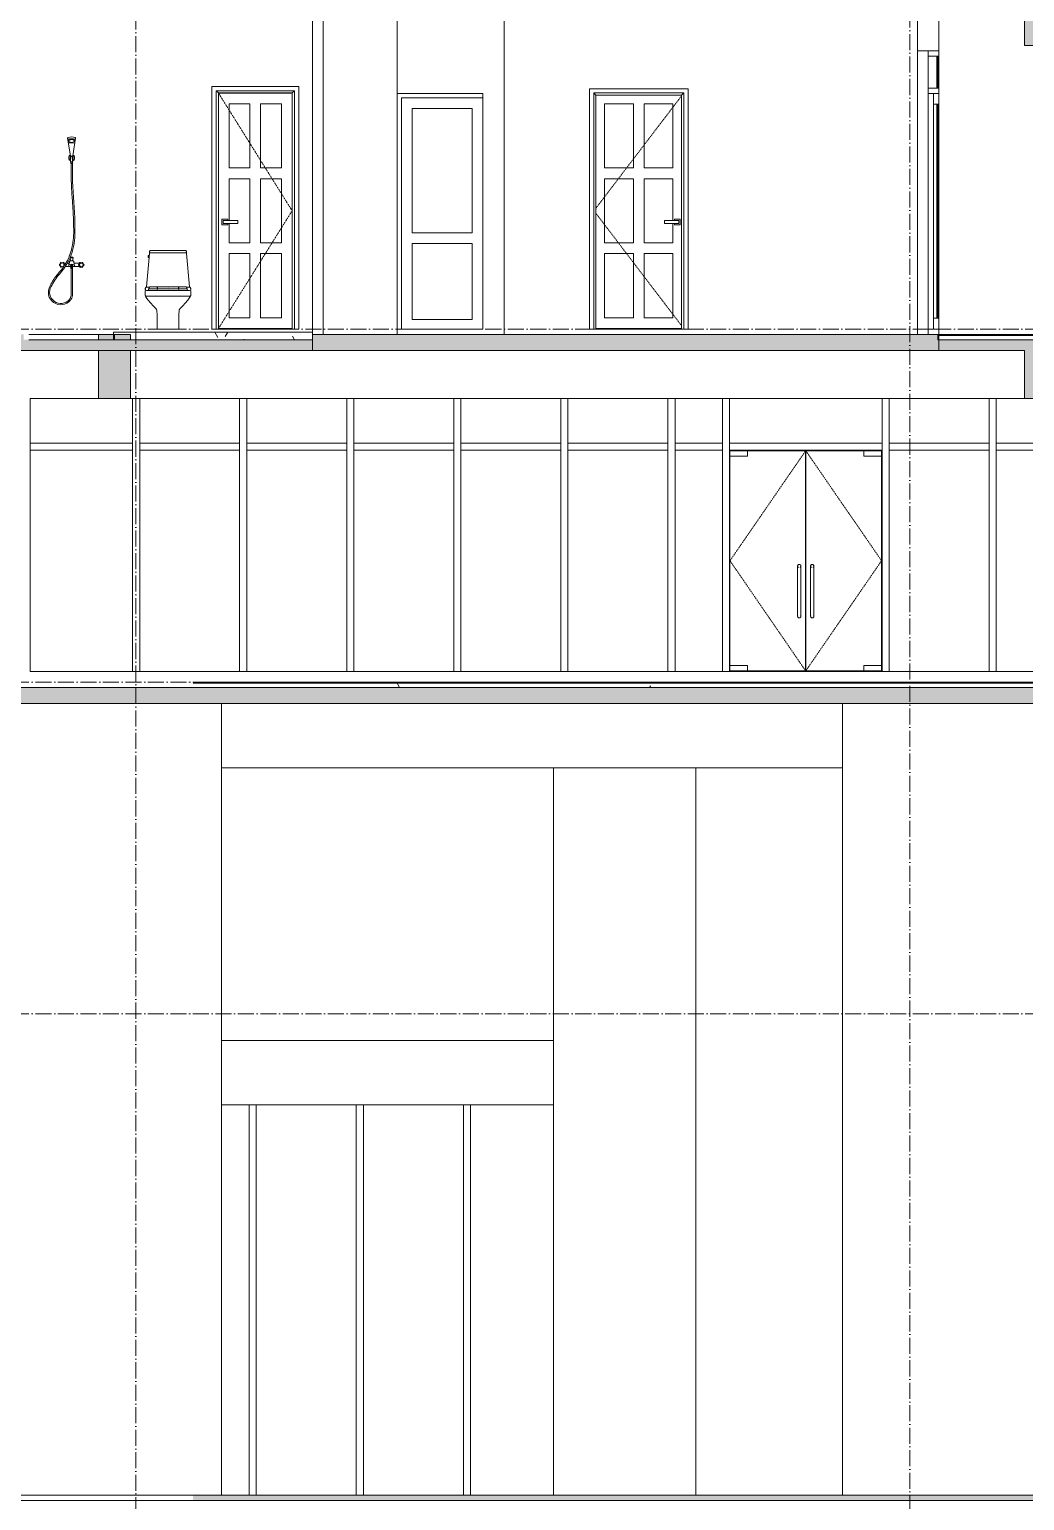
# Model space of a CAD drawing. Header units: millimetres. Extents: x -15601 to 112004, y -15912 to 94410.
# Drawn here: x 31406 to 40701, y 10950 to 24700 of the extents above; entities that cross this region are included whole.
import ezdxf

# ---------------------------------------------------------------- set-up
doc = ezdxf.new("R2010")
doc.units = ezdxf.units.MM
doc.linetypes.add('Dash 1_16_', pattern=[3.175, 1.5875, -1.5875])
doc.linetypes.add('Grid Line', pattern=[4.2, 3, -0.6, 0, -0.6])
for name, color, linetype, lineweight in [('A-DOOR', 31, 'Continuous', 5), ('A-DOOR-GLAZ', 152, 'Continuous', 5), ('A-FLOR-MCUT', 3, 'Continuous', 9), ('A-GLAZ-CWMG', 55, 'Continuous', 5), ('CUA', 31, 'Continuous', 9), ('NET CAT', 3, 'Continuous', 5), ('NET CATConcrete', 3, 'Continuous', 5), ('NET-CAT', 3, 'Continuous', 15), ('NET-THAY', 2, 'Continuous', 9), ('THIET-BI', 44, 'Continuous', 5), ('TRUC', 225, 'Continuous', 5)]:
    doc.layers.add(name, color=color, linetype=linetype, lineweight=lineweight)
pattern_1 = [(0, (40760, 40400), (1625.6, 406.4), [67.056, -1152.144, 67.056, -1152.144, -6502.4]), (0, (40760, 40400), (1625.6, 406.4), [-2438.4, 67.056, -2371.344, 67.056, -1152.144, -2844.8]), (0, (40760, 40400), (1625.6, 406.4), [-6096, 67.056, -745.744, 67.056, -1964.944]), (120, (41369.6, 40603.2), (-1164.7527, 1204.611), [67.056, -1152.144, 67.056, -7654.544]), (120, (41369.6, 40603.2), (-1164.7527, 1204.611), [-1286.256, -1152.144, 67.056, -2371.344, -4064]), (120, (41369.6, 40603.2), (-1164.7527, 1204.611), [-4876.8, 67.056, -1152.144, 67.056, -2777.744]), (120, (41369.6, 40603.2), (-1164.7527, 1204.611), [-6163.056, -745.744, 67.056, -1964.944]), (240, (41572.8, 41416), (-460.8473, -1611.011), [67.056, -1152.144, 67.056, -7654.544]), (240, (41572.8, 41416), (-460.8473, -1611.011), [-1286.256, -1152.144, 67.056, -2371.344, -4064]), (240, (41572.8, 41416), (-460.8473, -1611.011), [-4876.8, 67.056, -1152.144, 67.056, -2777.744]), (240, (41572.8, 41416), (-460.8473, -1611.011), [-6163.056, -745.744, 67.056, -1964.944])]

# ---------------------------------------------------------------- blocks, each defined once
blk = doc.blocks.new('CUA KINH BAN LE SAN MO 2 HUONG - Type 1-1983190-B-B')
at = {"layer": 'A-DOOR-GLAZ'}
for p, q in [((37949, 18755), (37949, 20712)), ((38656, 20762), (38114, 20762)), ((38656, 20762), (38656, 18705)), ((39200, 20762), (38657, 20762)), ((38657, 20762), (38657, 18705)), ((39365, 18755), (39365, 20712)), ((38656, 18705), (38114, 18705)), ((38657, 18705), (39200, 18705))]:
    blk.add_line(p, q, dxfattribs=at)
at = {"layer": 'CUA', "lineweight": 5}
for p, q in [((37948, 18700), (37948, 20763)), ((37948, 20763), (39366, 20763)), ((39366, 20763), (39366, 18700)), ((38114, 20762), (37949, 20762)), ((37949, 20762), (37949, 20712)), ((37949, 20712), (38114, 20712)), ((38114, 20712), (38114, 20762)), ((39365, 20762), (39200, 20762)), ((39200, 20762), (39200, 20712)), ((39200, 20712), (39365, 20712)), ((39365, 20712), (39365, 20762)), ((38581, 19650), (38581, 19250)), ((38611, 19250), (38611, 19650)), ((38702, 19650), (38702, 19250)), ((38732, 19250), (38732, 19650)), ((38114, 18755), (37949, 18755)), ((37949, 18755), (37949, 18705)), ((37949, 18705), (38114, 18705)), ((38114, 18705), (38114, 18755)), ((39200, 18755), (39200, 18705)), ((39365, 18755), (39200, 18755)), ((39200, 18705), (39365, 18705)), ((39365, 18705), (39365, 18755))]:
    blk.add_line(p, q, dxfattribs=at)
at = {"layer": 'CUA', "linetype": 'Dash 1_16_', "lineweight": 5}
for p, q in [((38656, 20762), (37949, 19734)), ((38656, 20762), (37949, 19734)), ((38657, 20762), (39365, 19734)), ((38657, 20762), (39365, 19734)), ((37949, 19734), (38656, 18705)), ((37949, 19734), (38656, 18705)), ((39365, 19734), (38657, 18705)), ((39365, 19734), (38657, 18705))]:
    blk.add_line(p, q, dxfattribs=at)
at = {"layer": 'CUA', "lineweight": 5, "flags": 128}
for points in [[(38581, 19686), (38581, 19686), (38581, 19687), (38582, 19687), (38582, 19688), (38582, 19689), (38582, 19689), (38582, 19690), (38582, 19690), (38583, 19691), (38583, 19691), (38583, 19692), (38583, 19692), (38584, 19693), (38584, 19693), (38584, 19694), (38585, 19694), (38585, 19695), (38585, 19695), (38586, 19696), (38586, 19696), (38587, 19697), (38587, 19697), (38588, 19697), (38588, 19698), (38589, 19698), (38589, 19698), (38590, 19699), (38590, 19699), (38591, 19699), (38591, 19699), (38592, 19699), (38593, 19700), (38593, 19700), (38594, 19700), (38594, 19700), (38595, 19700), (38596, 19700), (38596, 19700), (38596, 19700)], [(38581, 19685), (38581, 19685), (38581, 19685), (38581, 19685), (38581, 19685), (38581, 19684), (38581, 19684), (38581, 19684), (38581, 19683), (38581, 19683), (38581, 19682), (38581, 19682), (38581, 19681), (38581, 19680), (38581, 19680), (38581, 19679), (38581, 19678), (38581, 19677), (38581, 19676), (38581, 19675), (38581, 19674), (38581, 19673), (38581, 19672), (38581, 19671), (38581, 19670), (38581, 19669), (38581, 19668), (38581, 19666), (38581, 19665), (38581, 19664), (38581, 19663), (38581, 19661), (38581, 19660), (38581, 19659), (38581, 19657), (38581, 19656), (38581, 19655), (38581, 19653), (38581, 19652), (38581, 19650), (38581, 19650)], [(38581, 19682), (38581, 19682), (38581, 19683), (38581, 19683), (38581, 19684), (38581, 19684), (38581, 19684), (38581, 19684), (38581, 19685), (38581, 19685), (38581, 19685), (38581, 19685)], [(38596, 19700), (38597, 19700), (38598, 19700), (38598, 19700), (38599, 19700), (38599, 19700), (38600, 19700), (38600, 19699), (38601, 19699), (38602, 19699), (38602, 19699), (38603, 19699), (38603, 19698), (38604, 19698), (38604, 19698), (38605, 19697), (38605, 19697), (38606, 19697), (38606, 19696), (38607, 19696), (38607, 19695), (38608, 19695), (38608, 19695), (38608, 19694), (38609, 19694), (38609, 19693), (38609, 19693), (38610, 19692), (38610, 19692), (38610, 19691), (38610, 19690), (38611, 19690), (38611, 19689), (38611, 19689), (38611, 19688), (38611, 19688), (38611, 19687), (38611, 19686), (38611, 19686), (38611, 19685)], [(38611, 19650), (38611, 19651), (38611, 19653), (38611, 19654), (38611, 19656), (38611, 19657), (38611, 19658), (38611, 19660), (38611, 19661), (38611, 19662), (38611, 19664), (38611, 19665), (38611, 19666), (38611, 19667), (38611, 19669), (38611, 19670), (38611, 19671), (38611, 19672), (38611, 19673), (38611, 19674), (38611, 19675), (38611, 19676), (38611, 19677), (38611, 19678), (38611, 19679), (38611, 19679), (38611, 19680), (38611, 19681), (38611, 19682), (38611, 19682), (38611, 19683), (38611, 19683), (38611, 19684), (38611, 19684), (38611, 19684), (38611, 19684), (38611, 19685), (38611, 19685), (38611, 19685), (38611, 19685)], [(38611, 19685), (38611, 19685), (38611, 19685), (38611, 19685), (38611, 19684), (38611, 19684), (38611, 19684), (38611, 19683), (38611, 19683), (38611, 19682), (38611, 19682)], [(38702, 19686), (38702, 19686), (38702, 19687), (38703, 19687), (38703, 19688), (38703, 19689), (38703, 19689), (38703, 19690), (38703, 19690), (38704, 19691), (38704, 19691), (38704, 19692), (38704, 19692), (38705, 19693), (38705, 19693), (38705, 19694), (38706, 19694), (38706, 19695), (38706, 19695), (38707, 19696), (38707, 19696), (38708, 19697), (38708, 19697), (38709, 19697), (38709, 19698), (38710, 19698), (38710, 19698), (38711, 19699), (38711, 19699), (38712, 19699), (38712, 19699), (38713, 19699), (38714, 19700), (38714, 19700), (38715, 19700), (38715, 19700), (38716, 19700), (38717, 19700), (38717, 19700), (38717, 19700)], [(38702, 19685), (38702, 19685), (38702, 19685), (38702, 19685), (38702, 19685), (38702, 19684), (38702, 19684), (38702, 19684), (38702, 19683), (38702, 19683), (38702, 19682), (38702, 19682), (38702, 19681), (38702, 19680), (38702, 19680), (38702, 19679), (38702, 19678), (38702, 19677), (38702, 19676), (38702, 19675), (38702, 19674), (38702, 19673), (38702, 19672), (38702, 19671), (38702, 19670), (38702, 19669), (38702, 19668), (38702, 19666), (38702, 19665), (38702, 19664), (38702, 19663), (38702, 19661), (38702, 19660), (38702, 19659), (38702, 19657), (38702, 19656), (38702, 19655), (38702, 19653), (38702, 19652), (38702, 19650), (38702, 19650)], [(38702, 19682), (38702, 19682), (38702, 19683), (38702, 19683), (38702, 19684), (38702, 19684), (38702, 19684), (38702, 19684), (38702, 19685), (38702, 19685), (38702, 19685), (38702, 19685)], [(38717, 19700), (38718, 19700), (38719, 19700), (38719, 19700), (38720, 19700), (38720, 19700), (38721, 19700), (38721, 19699), (38722, 19699), (38723, 19699), (38723, 19699), (38724, 19699), (38724, 19698), (38725, 19698), (38725, 19698), (38726, 19697), (38726, 19697), (38727, 19697), (38727, 19696), (38728, 19696), (38728, 19695), (38729, 19695), (38729, 19695), (38729, 19694), (38730, 19694), (38730, 19693), (38730, 19693), (38731, 19692), (38731, 19692), (38731, 19691), (38731, 19690), (38732, 19690), (38732, 19689), (38732, 19689), (38732, 19688), (38732, 19688), (38732, 19687), (38732, 19686), (38732, 19686), (38732, 19685)], [(38732, 19650), (38732, 19651), (38732, 19653), (38732, 19654), (38732, 19656), (38732, 19657), (38732, 19658), (38732, 19660), (38732, 19661), (38732, 19662), (38732, 19664), (38732, 19665), (38732, 19666), (38732, 19667), (38732, 19669), (38732, 19670), (38732, 19671), (38732, 19672), (38732, 19673), (38732, 19674), (38732, 19675), (38732, 19676), (38732, 19677), (38732, 19678), (38732, 19679), (38732, 19679), (38732, 19680), (38732, 19681), (38732, 19682), (38732, 19682), (38732, 19683), (38732, 19683), (38732, 19684), (38732, 19684), (38732, 19684), (38732, 19684), (38732, 19685), (38732, 19685), (38732, 19685), (38732, 19685)], [(38732, 19685), (38732, 19685), (38732, 19685), (38732, 19685), (38732, 19684), (38732, 19684), (38732, 19684), (38732, 19683), (38732, 19683), (38732, 19682), (38732, 19682)], [(38581, 19250), (38581, 19249), (38581, 19247), (38581, 19246), (38581, 19244), (38581, 19243), (38581, 19242), (38581, 19240), (38581, 19239), (38581, 19238), (38581, 19236), (38581, 19235), (38581, 19234), (38581, 19233), (38581, 19231), (38581, 19230), (38581, 19229), (38581, 19228), (38581, 19227), (38581, 19226), (38581, 19225), (38581, 19224), (38581, 19223), (38581, 19222), (38581, 19221), (38581, 19221), (38581, 19220), (38581, 19219), (38581, 19218), (38581, 19218), (38581, 19217), (38581, 19217), (38581, 19216), (38581, 19216), (38581, 19216), (38581, 19216), (38581, 19215), (38581, 19215), (38581, 19215), (38581, 19215)], [(38581, 19215), (38581, 19215), (38581, 19215), (38581, 19215), (38581, 19216), (38581, 19216), (38581, 19216), (38581, 19217), (38581, 19217), (38581, 19218), (38581, 19218)], [(38596, 19200), (38596, 19200), (38595, 19200), (38595, 19200), (38594, 19200), (38593, 19200), (38593, 19200), (38592, 19201), (38592, 19201), (38591, 19201), (38590, 19201), (38590, 19201), (38589, 19202), (38589, 19202), (38588, 19202), (38588, 19203), (38587, 19203), (38587, 19203), (38586, 19204), (38586, 19204), (38586, 19205), (38585, 19205), (38585, 19205), (38584, 19206), (38584, 19206), (38584, 19207), (38583, 19207), (38583, 19208), (38583, 19208), (38583, 19209), (38582, 19210), (38582, 19210), (38582, 19211), (38582, 19211), (38582, 19212), (38582, 19212), (38581, 19213), (38581, 19214), (38581, 19214), (38581, 19215)], [(38611, 19214), (38611, 19214), (38611, 19213), (38611, 19213), (38611, 19212), (38611, 19211), (38611, 19211), (38611, 19210), (38610, 19210), (38610, 19209), (38610, 19209), (38610, 19208), (38609, 19208), (38609, 19207), (38609, 19207), (38608, 19206), (38608, 19206), (38608, 19205), (38607, 19205), (38607, 19204), (38606, 19204), (38606, 19203), (38605, 19203), (38605, 19203), (38604, 19202), (38604, 19202), (38603, 19202), (38603, 19201), (38602, 19201), (38602, 19201), (38601, 19201), (38601, 19201), (38600, 19200), (38599, 19200), (38599, 19200), (38598, 19200), (38598, 19200), (38597, 19200), (38597, 19200), (38596, 19200)], [(38611, 19215), (38611, 19215), (38611, 19215), (38611, 19215), (38611, 19215), (38611, 19216), (38611, 19216), (38611, 19216), (38611, 19217), (38611, 19217), (38611, 19218), (38611, 19218), (38611, 19219), (38611, 19220), (38611, 19220), (38611, 19221), (38611, 19222), (38611, 19223), (38611, 19224), (38611, 19225), (38611, 19226), (38611, 19227), (38611, 19228), (38611, 19229), (38611, 19230), (38611, 19231), (38611, 19232), (38611, 19234), (38611, 19235), (38611, 19236), (38611, 19237), (38611, 19239), (38611, 19240), (38611, 19241), (38611, 19243), (38611, 19244), (38611, 19245), (38611, 19247), (38611, 19248), (38611, 19250), (38611, 19250)], [(38611, 19218), (38611, 19218), (38611, 19217), (38611, 19217), (38611, 19216), (38611, 19216), (38611, 19216), (38611, 19216), (38611, 19215), (38611, 19215), (38611, 19215), (38611, 19215)], [(38702, 19250), (38702, 19249), (38702, 19247), (38702, 19246), (38702, 19244), (38702, 19243), (38702, 19242), (38702, 19240), (38702, 19239), (38702, 19238), (38702, 19236), (38702, 19235), (38702, 19234), (38702, 19233), (38702, 19231), (38702, 19230), (38702, 19229), (38702, 19228), (38702, 19227), (38702, 19226), (38702, 19225), (38702, 19224), (38702, 19223), (38702, 19222), (38702, 19221), (38702, 19221), (38702, 19220), (38702, 19219), (38702, 19218), (38702, 19218), (38702, 19217), (38702, 19217), (38702, 19216), (38702, 19216), (38702, 19216), (38702, 19216), (38702, 19215), (38702, 19215), (38702, 19215), (38702, 19215)], [(38702, 19215), (38702, 19215), (38702, 19215), (38702, 19215), (38702, 19216), (38702, 19216), (38702, 19216), (38702, 19217), (38702, 19217), (38702, 19218), (38702, 19218)], [(38717, 19200), (38717, 19200), (38716, 19200), (38716, 19200), (38715, 19200), (38714, 19200), (38714, 19200), (38713, 19201), (38713, 19201), (38712, 19201), (38711, 19201), (38711, 19201), (38710, 19202), (38710, 19202), (38709, 19202), (38709, 19203), (38708, 19203), (38708, 19203), (38707, 19204), (38707, 19204), (38707, 19205), (38706, 19205), (38706, 19205), (38705, 19206), (38705, 19206), (38705, 19207), (38704, 19207), (38704, 19208), (38704, 19208), (38704, 19209), (38703, 19210), (38703, 19210), (38703, 19211), (38703, 19211), (38703, 19212), (38703, 19212), (38702, 19213), (38702, 19214), (38702, 19214), (38702, 19215)], [(38732, 19214), (38732, 19214), (38732, 19213), (38732, 19213), (38732, 19212), (38732, 19211), (38732, 19211), (38732, 19210), (38731, 19210), (38731, 19209), (38731, 19209), (38731, 19208), (38730, 19208), (38730, 19207), (38730, 19207), (38729, 19206), (38729, 19206), (38729, 19205), (38728, 19205), (38728, 19204), (38727, 19204), (38727, 19203), (38726, 19203), (38726, 19203), (38725, 19202), (38725, 19202), (38724, 19202), (38724, 19201), (38723, 19201), (38723, 19201), (38722, 19201), (38722, 19201), (38721, 19200), (38720, 19200), (38720, 19200), (38719, 19200), (38719, 19200), (38718, 19200), (38718, 19200), (38717, 19200)], [(38732, 19215), (38732, 19215), (38732, 19215), (38732, 19215), (38732, 19215), (38732, 19216), (38732, 19216), (38732, 19216), (38732, 19217), (38732, 19217), (38732, 19218), (38732, 19218), (38732, 19219), (38732, 19220), (38732, 19220), (38732, 19221), (38732, 19222), (38732, 19223), (38732, 19224), (38732, 19225), (38732, 19226), (38732, 19227), (38732, 19228), (38732, 19229), (38732, 19230), (38732, 19231), (38732, 19232), (38732, 19234), (38732, 19235), (38732, 19236), (38732, 19237), (38732, 19239), (38732, 19240), (38732, 19241), (38732, 19243), (38732, 19244), (38732, 19245), (38732, 19247), (38732, 19248), (38732, 19250), (38732, 19250)], [(38732, 19218), (38732, 19218), (38732, 19217), (38732, 19217), (38732, 19216), (38732, 19216), (38732, 19216), (38732, 19216), (38732, 19215), (38732, 19215), (38732, 19215), (38732, 19215)]]:
    blk.add_lwpolyline(points, dxfattribs=at)
at = {"layer": 'CUA', "lineweight": 5}
for centre, start, end in [((38596, 19685), 0, 180), ((38596, 19685), 90, 210), ((38596, 19685), 225, 239.2959), ((38596, 19685), 330, 90), ((38596, 19685), 300.7041, 315), ((38717, 19685), 0, 180), ((38717, 19685), 90, 210), ((38717, 19685), 225, 239.2959), ((38717, 19685), 330, 90), ((38717, 19685), 300.7041, 315), ((38596, 19215), 150, 270), ((38596, 19215), 180, 0), ((38596, 19215), 270, 30), ((38717, 19215), 150, 270), ((38717, 19215), 180, 0), ((38717, 19215), 270, 30)]:
    blk.add_arc(centre, 15, start, end, dxfattribs=at)
blk = doc.blocks.new('Rectangular Mullion - Rectangular Mullion-V210-B-B')
at = {"layer": 'A-GLAZ-CWMG'}
for p, q in [((32369, 20833), (31411, 20833)), ((31411, 20767), (32369, 20767)), ((32369, 20833), (32369, 20767))]:
    blk.add_line(p, q, dxfattribs=at)
blk = doc.blocks.new('Rectangular Mullion - Rectangular Mullion-V67-B-B')
at = {"layer": 'A-GLAZ-CWMG'}
for p, q in [((11634, 13167), (11634, 13233)), ((12567, 13233), (11634, 13233)), ((12567, 13233), (12567, 13167)), ((11634, 13167), (12567, 13167))]:
    blk.add_line(p, q, dxfattribs=at)
blk = doc.blocks.new('Rectangular Mullion - Rectangular Mullion-1983186-B-B')
at = {"layer": 'A-GLAZ-CWMG'}
for p, q in [((37436, 20767), (37436, 20833)), ((37878, 20833), (37436, 20833)), ((37436, 20767), (37878, 20767)), ((37878, 20833), (37878, 20767))]:
    blk.add_line(p, q, dxfattribs=at)
blk = doc.blocks.new('Rectangular Mullion - Rectangular Mullion-1983187-B-B')
at = {"layer": 'A-GLAZ-CWMG'}
for p, q in [((37945, 20767), (37945, 20833)), ((39369, 20833), (37945, 20833)), ((37945, 20767), (39369, 20767)), ((39369, 20833), (39369, 20767))]:
    blk.add_line(p, q, dxfattribs=at)
blk = doc.blocks.new('Rectangular Mullion - Rectangular Mullion-1983188-B-B')
at = {"layer": 'A-GLAZ-CWMG'}
for p, q in [((40436, 20767), (40436, 20833)), ((40801, 20833), (40436, 20833)), ((40436, 20767), (40801, 20767))]:
    blk.add_line(p, q, dxfattribs=at)
blk = doc.blocks.new('Rectangular Mullion - Rectangular Mullion-V211-B-B')
at = {"layer": 'A-GLAZ-CWMG'}
for p, q in [((32369, 20800), (32369, 18700)), ((32436, 20800), (32436, 18700))]:
    blk.add_line(p, q, dxfattribs=at)
blk = doc.blocks.new('Rectangular Mullion - Rectangular Mullion-1978715-B-B')
at = {"layer": 'A-GLAZ-CWMG'}
for p, q in [((32369, 21250), (32369, 20800)), ((32436, 21250), (32436, 20800))]:
    blk.add_line(p, q, dxfattribs=at)
blk = doc.blocks.new('X-SEN - X-SEN-1365543-B-B')
at = {"layer": 'THIET-BI'}
for p, q in [((31789, 23519), (31763, 23684)), ((31812, 23519), (31838, 23684)), ((31787, 23515), (31779, 23522)), ((31792, 23515), (31787, 23515)), ((31789, 23515), (31789, 23519)), ((31792, 23497), (31792, 23515)), ((31809, 23515), (31813, 23515)), ((31809, 23497), (31809, 23515)), ((31812, 23515), (31812, 23519)), ((31813, 23515), (31822, 23522)), ((31779, 23478), (31787, 23497)), ((31787, 23497), (31792, 23497)), ((31791, 23463), (31791, 23493)), ((31810, 23463), (31791, 23463)), ((31810, 23458), (31791, 23458)), ((31792, 23458), (31792, 23451)), ((31806, 23458), (31795, 23458)), ((31795, 23448), (31806, 23448)), ((31810, 23497), (31809, 23497)), ((31813, 23497), (31809, 23497)), ((31809, 23451), (31809, 23458)), ((31810, 23492), (31810, 23463)), ((31822, 23478), (31813, 23497)), ((31787, 22565), (31791, 22537)), ((31814, 22565), (31787, 22565)), ((31809, 22571), (31792, 22571)), ((31810, 22537), (31814, 22565)), ((31746, 22515), (31726, 22515)), ((31726, 22485), (31728, 22485)), ((31742, 22485), (31875, 22485)), ((31771, 22515), (31760, 22515)), ((31778, 22500), (31782, 22532)), ((31787, 22536), (31815, 22536)), ((31790, 22480), (31790, 22485)), ((31810, 22480), (31790, 22480)), ((31791, 22537), (31810, 22537)), ((31791, 22493), (31791, 22499)), ((31791, 22478), (31791, 22480)), ((31809, 22478), (31791, 22478)), ((31792, 22471), (31792, 22467)), ((31793, 22473), (31793, 22478)), ((31806, 22474), (31795, 22474)), ((31795, 22214), (31795, 22464)), ((31795, 22464), (31806, 22464)), ((31807, 22214), (31807, 22464)), ((31808, 22473), (31808, 22478)), ((31809, 22480), (31809, 22478)), ((31809, 22467), (31809, 22471)), ((31810, 22485), (31810, 22480)), ((31811, 22499), (31811, 22493)), ((31823, 22500), (31820, 22532)), ((31831, 22515), (31875, 22515))]:
    blk.add_line(p, q, dxfattribs=at)
for centre in [(31711, 22500), (31891, 22499)]:
    blk.add_circle(centre, 17.5, dxfattribs=at)
for centre, radius, start, end in [((31768, 23685), 5, 108.7976, 188.8168), ((31771, 23668), 5, 107.228, 188.8168), ((31800, 23590), 105, 71.2024, 108.7976), ((31800, 23573), 105, 72.772, 107.228), ((31830, 23668), 5, 351.1832, 72.772), ((31833, 23685), 5, 351.1832, 71.2024), ((31800, 23535), 105, 73.5834, 106.4166), ((31854, 23500), 79.5, 166.0233, 193.9767), ((31782, 23518), 5, 90, 166.0233), ((31800, 23412), 112, 96.2592, 99.4635), ((31813, 23506), 26.9, 160.7055, 199.2945), ((31800, 23541), 24.6, 242.0733, 297.9267), ((31800, 23537), 24.6, 249.6997, 290.3003), ((31800, 23412), 112, 80.5365, 83.7408), ((31788, 23506), 26.9, 340.7055, 19.2945), ((31819, 23518), 5, 13.9767, 90), ((31747, 23500), 79.5, 346.0233, 13.9767), ((31782, 23482), 5, 193.9767, 270), ((31800, 23562), 87, 257.7383, 263.6304), ((31840, 23484), 50.3, 164.5928, 189.39), ((31791, 23462), 1, 90, 148.0246), ((31793, 23461), 3.83, 148.0246, 211.9754), ((31791, 23459), 1, 211.9754, 270), ((31788, 23461), 3.83, 319.2845, 40.7155), ((31795, 23451), 3, 180, 270), ((31798, 23461), 3.83, 139.2845, 220.7155), ((31803, 23461), 3.83, 319.2845, 40.7155), ((31806, 23451), 3, 270, 0), ((31761, 23484), 50.3, 350.61, 15.4072), ((31813, 23461), 3.83, 139.2845, 220.7155), ((31800, 23562), 87, 276.3696, 282.2617), ((31810, 23462), 1, 31.9754, 90), ((31810, 23459), 1, 270, 328.0246), ((31808, 23461), 3.83, 328.0246, 31.9754), ((31819, 23482), 5, 270, 346.0233), ((31792, 22566), 5, 90, 189.6096), ((31809, 22566), 5, 350.3904, 90), ((31681, 22517), 14.3, 290.1929, 9.8071), ((31711, 22500), 25, 171.5328, 188.4672), ((31681, 22483), 14.3, 350.1929, 69.8071), ((31711, 22500), 25, 111.5328, 128.4672), ((31711, 22500), 25, 231.5328, 248.4672), ((31711, 22534), 14.3, 230.1929, 309.8071), ((31711, 22466), 14.3, 50.1929, 129.8071), ((31711, 22500), 25, 51.5328, 68.4672), ((31711, 22500), 25, 291.5328, 308.4672), ((31740, 22517), 14.3, 170.1929, 249.8071), ((31740, 22483), 14.3, 110.1929, 189.8071), ((31711, 22500), 25, 351.5328, 8.4672), ((31771, 22525), 10, 270, 353.5952), ((31978, 22462), 207, 162.721, 173.5963), ((31800, 22484), 26.7, 144.2598, 178.1102), ((31801, 22451), 54.2, 65.3342, 114.6658), ((31787, 22531), 5, 90, 172.7671), ((31795, 22471), 3, 90, 180), ((31795, 22467), 3, 180, 270), ((31806, 22471), 3, 0, 90), ((31806, 22467), 3, 270, 0), ((31815, 22531), 5, 7.2329, 90), ((31831, 22525), 10, 186.4048, 270), ((31623, 22462), 207, 6.4037, 17.279), ((31802, 22484), 27.1, 3.302, 36.8899), ((31861, 22516), 14.3, 290.1929, 9.8071), ((31891, 22499), 25, 171.5328, 188.4672), ((31861, 22482), 14.3, 350.1929, 69.8071), ((31891, 22499), 25, 111.5328, 128.4672), ((31891, 22499), 25, 231.5328, 248.4672), ((31891, 22533), 14.3, 230.1929, 309.8071), ((31891, 22465), 14.3, 50.1929, 129.8071), ((31891, 22499), 25, 51.5328, 68.4672), ((31891, 22499), 25, 291.5328, 308.4672), ((31920, 22516), 14.3, 170.1929, 249.8071), ((31920, 22482), 14.3, 110.1929, 189.8071), ((31891, 22499), 25, 351.5328, 8.4672), ((31700, 22244), 117, 150.1577, 318.9711), ((31700, 22244), 105, 150.1577, 318.9711), ((31736, 22214), 59, 318.6054, 359.9879), ((31736, 22214), 71, 318.6668, 359.9899)]:
    blk.add_arc(centre, radius, start, end, dxfattribs=at)
for centre, major_axis, ratio in [((31800, 23659), (30.2, 0), 0.492288), ((31800, 23657), (26.8, 0.5), 0.480422), ((31801, 22493), (10, 0), 0.102577)]:
    blk.add_ellipse(centre, major_axis=major_axis, ratio=ratio, dxfattribs=at)
blk.add_ellipse((31801, 22499), major_axis=(10, 0), ratio=0.102577, start_param=0, end_param=3.141593, dxfattribs=at)
for points, knots in [([(31795, 23448), (31795, 23429), (31795, 23410), (31795, 23372), (31796, 23353), (31796, 23320), (31797, 23306), (31797, 23281), (31798, 23269), (31799, 23246), (31799, 23235), (31801, 23201), (31802, 23178), (31807, 23110), (31810, 23064), (31814, 23002), (31814, 22985), (31816, 22954), (31817, 22940), (31818, 22913), (31818, 22901), (31819, 22876), (31819, 22864), (31820, 22827), (31820, 22802), (31818, 22763), (31817, 22748), (31814, 22722), (31812, 22710), (31809, 22689), (31807, 22679), (31803, 22659), (31800, 22649), (31793, 22620), (31786, 22601), (31775, 22572), (31771, 22563), (31759, 22536), (31749, 22519), (31734, 22494), (31728, 22486), (31717, 22470), (31711, 22462), (31698, 22446), (31691, 22438), (31675, 22418), (31665, 22406), (31652, 22390), (31648, 22385), (31642, 22377), (31640, 22373), (31635, 22367), (31634, 22364), (31629, 22357), (31626, 22352), (31620, 22342), (31617, 22337), (31609, 22322), (31604, 22312), (31599, 22302)], [10.763393, 10.763393, 10.763393, 10.763393, 67.877121, 67.877121, 124.65304, 124.65304, 166.69513, 166.69513, 200.930722, 200.930722, 235.166314, 235.166314, 303.637498, 303.637498, 440.579865, 440.579865, 490.560181, 490.560181, 533.538778, 533.538778, 570.662893, 570.662893, 607.787008, 607.787008, 682.035238, 682.035238, 727.0732, 727.0732, 763.128626, 763.128626, 793.90814, 793.90814, 824.687653, 824.687653, 886.24668, 886.24668, 916.453467, 916.453467, 976.867041, 976.867041, 1006.423841, 1006.423841, 1037.610174, 1037.610174, 1068.796507, 1068.796507, 1114.385518, 1114.385518, 1131.259849, 1131.259849, 1144.761911, 1144.761911, 1153.292739, 1153.292739, 1170.354396, 1170.354396, 1187.416052, 1187.416052, 1220.589637, 1220.589637, 1220.589637, 1220.589637]), ([(31807, 23448), (31807, 23392), (31809, 23206), (31834, 22948), (31832, 22670), (31756, 22483), (31653, 22380), (31620, 22317), (31609, 22297)], [10.839785, 10.839785, 10.839785, 10.839785, 179.867982, 569.802437, 788.393473, 1006.975964, 1153.38591, 1220.589637, 1220.589637, 1220.589637, 1220.589637])]:
    blk.add_open_spline(points, degree=3, knots=knots, dxfattribs=at)
blk = doc.blocks.new('X-XI1 - X-XI-1384147-B-B')
at = {"layer": 'THIET-BI'}
for p, q in [((32524, 22567), (32499, 22293)), ((32524, 22567), (32499, 22293)), ((32514, 22585), (32514, 22570)), ((32514, 22585), (32514, 22570)), ((32526, 22588), (32517, 22588)), ((32526, 22588), (32517, 22588)), ((32517, 22567), (32524, 22567)), ((32517, 22567), (32524, 22567)), ((32528, 22605), (32524, 22567)), ((32524, 22567), (32526, 22588)), ((32528, 22605), (32526, 22588)), ((32529, 22625), (32528, 22622)), ((32529, 22625), (32528, 22622)), ((32528, 22622), (32528, 22618)), ((32528, 22622), (32528, 22618)), ((32528, 22618), (32529, 22614)), ((32528, 22618), (32529, 22614)), ((32529, 22608), (32528, 22605)), ((32529, 22608), (32528, 22605)), ((32530, 22628), (32529, 22625)), ((32530, 22628), (32529, 22625)), ((32529, 22614), (32530, 22612)), ((32529, 22614), (32530, 22612)), ((32530, 22612), (32529, 22608)), ((32530, 22612), (32529, 22608)), ((32532, 22631), (32530, 22628)), ((32532, 22631), (32530, 22628)), ((32530, 22612), (32701, 22612)), ((32535, 22634), (32532, 22631)), ((32535, 22634), (32532, 22631)), ((32538, 22635), (32535, 22634)), ((32538, 22635), (32535, 22634)), ((32863, 22635), (32538, 22635)), ((32863, 22635), (32538, 22635)), ((32701, 22612), (32871, 22612)), ((32867, 22633), (32863, 22635)), ((32867, 22633), (32863, 22635)), ((32869, 22631), (32867, 22633)), ((32869, 22631), (32867, 22633)), ((32871, 22628), (32869, 22631)), ((32871, 22628), (32869, 22631)), ((32872, 22625), (32871, 22628)), ((32872, 22625), (32871, 22628)), ((32871, 22612), (32872, 22614)), ((32871, 22612), (32872, 22614)), ((32872, 22610), (32871, 22612)), ((32872, 22610), (32871, 22612)), ((32873, 22621), (32872, 22625)), ((32873, 22621), (32872, 22625)), ((32872, 22614), (32873, 22617)), ((32872, 22614), (32873, 22617)), ((32872, 22608), (32872, 22610)), ((32872, 22608), (32872, 22610)), ((32873, 22607), (32872, 22608)), ((32873, 22607), (32872, 22608)), ((32873, 22617), (32873, 22621)), ((32873, 22617), (32873, 22621)), ((32873, 22605), (32873, 22607)), ((32873, 22605), (32873, 22607)), ((32902, 22293), (32873, 22605)), ((32902, 22293), (32873, 22605)), ((32489, 22283), (32488, 22278)), ((32489, 22283), (32488, 22278)), ((32488, 22278), (32488, 22275)), ((32488, 22278), (32488, 22275)), ((32488, 22275), (32488, 22272)), ((32488, 22275), (32488, 22272)), ((32491, 22286), (32489, 22283)), ((32491, 22286), (32489, 22283)), ((32493, 22289), (32491, 22286)), ((32493, 22289), (32491, 22286)), ((32496, 22291), (32493, 22289)), ((32496, 22291), (32493, 22289)), ((32499, 22293), (32496, 22291)), ((32499, 22293), (32496, 22291)), ((32527, 22290), (32507, 22290)), ((32701, 22281), (32527, 22279)), ((32701, 22295), (32532, 22295)), ((32599, 22267), (32601, 22280)), ((32600, 22285), (32605, 22295)), ((32601, 22280), (32600, 22285)), ((32869, 22295), (32701, 22295)), ((32874, 22279), (32701, 22281)), ((32801, 22285), (32796, 22295)), ((32800, 22280), (32801, 22285)), ((32802, 22267), (32800, 22280)), ((32874, 22290), (32894, 22290)), ((32906, 22291), (32902, 22293)), ((32906, 22291), (32902, 22293)), ((32908, 22288), (32906, 22291)), ((32908, 22288), (32906, 22291)), ((32910, 22286), (32908, 22288)), ((32910, 22286), (32908, 22288)), ((32912, 22283), (32910, 22286)), ((32912, 22283), (32910, 22286)), ((32913, 22279), (32912, 22283)), ((32913, 22279), (32912, 22283)), ((32913, 22275), (32913, 22279)), ((32913, 22275), (32913, 22279)), ((32913, 22272), (32913, 22275)), ((32913, 22272), (32913, 22275)), ((32491, 22262), (32487, 22256)), ((32491, 22262), (32487, 22256)), ((32487, 22256), (32487, 22213)), ((32487, 22256), (32487, 22213)), ((32487, 22213), (32491, 22206)), ((32487, 22213), (32491, 22206)), ((32488, 22272), (32489, 22269)), ((32488, 22272), (32489, 22269)), ((32489, 22269), (32491, 22262)), ((32489, 22269), (32491, 22262)), ((32491, 22206), (32495, 22199)), ((32491, 22206), (32495, 22199)), ((32495, 22199), (32516, 22170)), ((32495, 22199), (32516, 22170)), ((32701, 22208), (32497, 22208)), ((32701, 22261), (32500, 22261)), ((32516, 22170), (32539, 22142)), ((32516, 22170), (32539, 22142)), ((32522, 22263), (32537, 22264)), ((32537, 22264), (32557, 22264)), ((32538, 22261), (32537, 22263)), ((32539, 22142), (32563, 22116)), ((32539, 22142), (32563, 22116)), ((32701, 22265), (32557, 22264)), ((32557, 22264), (32557, 22261)), ((32602, 22265), (32599, 22267)), ((32844, 22264), (32701, 22265)), ((32901, 22261), (32701, 22261)), ((32904, 22208), (32701, 22208)), ((32799, 22265), (32802, 22267)), ((32839, 22117), (32862, 22142)), ((32839, 22117), (32862, 22142)), ((32864, 22264), (32844, 22264)), ((32844, 22264), (32844, 22261)), ((32862, 22142), (32885, 22171)), ((32862, 22142), (32885, 22171)), ((32863, 22261), (32864, 22263)), ((32879, 22263), (32864, 22264)), ((32885, 22171), (32906, 22199)), ((32885, 22171), (32906, 22199)), ((32906, 22199), (32914, 22213)), ((32906, 22199), (32914, 22213)), ((32910, 22262), (32913, 22269)), ((32910, 22262), (32913, 22269)), ((32914, 22256), (32910, 22262)), ((32914, 22256), (32910, 22262)), ((32913, 22269), (32913, 22272)), ((32913, 22269), (32913, 22272)), ((32914, 22213), (32914, 22256)), ((32914, 22213), (32914, 22256)), ((32563, 22116), (32588, 22091)), ((32563, 22116), (32588, 22091)), ((32588, 22091), (32593, 22083)), ((32588, 22091), (32593, 22083)), ((32593, 22083), (32596, 22074)), ((32593, 22083), (32596, 22074)), ((32596, 22074), (32598, 22030)), ((32596, 22074), (32598, 22030)), ((32598, 22030), (32599, 21987)), ((32598, 22030), (32599, 21987)), ((32802, 21987), (32803, 22031)), ((32802, 21987), (32803, 22031)), ((32803, 22031), (32805, 22074)), ((32803, 22031), (32805, 22074)), ((32805, 22074), (32806, 22078)), ((32805, 22074), (32806, 22078)), ((32806, 22078), (32808, 22083)), ((32806, 22078), (32808, 22083)), ((32808, 22083), (32810, 22087)), ((32808, 22083), (32810, 22087)), ((32810, 22087), (32813, 22091)), ((32810, 22087), (32813, 22091)), ((32813, 22091), (32839, 22117)), ((32813, 22091), (32839, 22117)), ((32599, 21943), (32598, 21900)), ((32599, 21943), (32598, 21900)), ((32598, 21900), (32803, 21900)), ((32598, 21900), (32803, 21900)), ((32598, 21900), (32803, 21900)), ((32599, 21987), (32599, 21943)), ((32599, 21987), (32599, 21943)), ((32802, 21943), (32802, 21987)), ((32802, 21943), (32802, 21987)), ((32803, 21900), (32802, 21943)), ((32803, 21900), (32802, 21943))]:
    blk.add_line(p, q, dxfattribs=at)
for centre, radius, start, end in [((32517, 22585), 3.03, 90, 180), ((32517, 22585), 3.03, 90, 180), ((32517, 22570), 3.03, 180, 270), ((32517, 22570), 3.03, 180, 270), ((32507, 22308), 17.6, 239.7345, 270), ((32536, 22266), 17, 144.245, 177.8761), ((32530, 22271), 9.33, 107.3847, 144.245), ((32398, 22324), 133, 342.3805, 345.7034), ((32528, 22283), 3.51, 162.3805, 244.9136), ((32532, 22290), 4.93, 90, 165.7034), ((32869, 22290), 4.93, 14.2966, 90), ((33003, 22324), 133, 194.2966, 197.6195), ((32873, 22283), 3.51, 295.0864, 17.6195), ((32871, 22271), 9.33, 35.755, 72.6153), ((32865, 22266), 17, 2.1239, 35.755), ((32894, 22308), 17.6, 270, 300.2193), ((32500, 22288), 26.6, 247.7136, 270), ((32497, 22196), 12.7, 90, 123.1622), ((32522, 22267), 3.33, 177.8761, 267.5906), ((32879, 22267), 3.33, 272.4094, 2.1239), ((32901, 22288), 26.6, 270, 292.2864), ((32904, 22196), 12.7, 56.7458, 90)]:
    blk.add_arc(centre, radius, start, end, dxfattribs=at)
blk = doc.blocks.new('CUA PHONG NGU - Type 1-1365721-B-B')
at = {"layer": 'A-DOOR'}
for p, q in [((36779, 23405), (36779, 24005)), ((36779, 24005), (37048, 24005)), ((37048, 24005), (37048, 23405)), ((37148, 23405), (37148, 24005)), ((37148, 24005), (37417, 24005)), ((37417, 24005), (37417, 23405)), ((37048, 23405), (36779, 23405)), ((37417, 23405), (37148, 23405)), ((36779, 22705), (36779, 23305)), ((36779, 23305), (37048, 23305)), ((37048, 23305), (37048, 22705)), ((37148, 22705), (37148, 23305)), ((37148, 23305), (37417, 23305)), ((37417, 23305), (37417, 22915)), ((37417, 22885), (37417, 22705)), ((37048, 22705), (36779, 22705)), ((37417, 22705), (37148, 22705)), ((36779, 22005), (36779, 22605)), ((36779, 22605), (37048, 22605)), ((37048, 22605), (37048, 22005)), ((37148, 22005), (37148, 22605)), ((37148, 22605), (37417, 22605)), ((37417, 22605), (37417, 22005)), ((37048, 22005), (36779, 22005)), ((37417, 22005), (37148, 22005)), ((36698, 21905), (37498, 21905))]:
    blk.add_line(p, q, dxfattribs=at)
at = {"layer": 'CUA', "lineweight": 5}
for p, q in [((36638, 24146), (37558, 24146)), ((36638, 21900), (36638, 24146)), ((36698, 24086), (36678, 24106)), ((36678, 24106), (36678, 21900)), ((36678, 24106), (37518, 24106)), ((36698, 24086), (36698, 21900)), ((37498, 24086), (36698, 24086)), ((37498, 24086), (37518, 24106)), ((37498, 21900), (37498, 24086)), ((37518, 24106), (37518, 21900)), ((37558, 24146), (37558, 21900)), ((37337, 22915), (37472, 22915)), ((37337, 22915), (37337, 22885)), ((37472, 22885), (37337, 22885)), ((37430, 22928), (37430, 22915)), ((37485, 22928), (37430, 22928)), ((37430, 22885), (37430, 22873)), ((37430, 22873), (37485, 22873)), ((37472, 22885), (37472, 22915)), ((37485, 22873), (37485, 22928)), ((36678, 21900), (36638, 21900)), ((36698, 21900), (36678, 21900)), ((37518, 21900), (37498, 21900)), ((37558, 21900), (37518, 21900))]:
    blk.add_line(p, q, dxfattribs=at)
at = {"layer": 'CUA', "linetype": 'Dash 1_16_', "lineweight": 5}
for p, q in [((37498, 24080), (36698, 23030)), ((36698, 22980), (37498, 21930))]:
    blk.add_line(p, q, dxfattribs=at)
blk = doc.blocks.new('CUA LO GIA - DB6-1834141-B-B')
at = {"layer": 'CUA'}
for p, q in [((39801, 24500), (39801, 24450)), ((39901, 24500), (39801, 24500)), ((39901, 24450), (39901, 24500)), ((39801, 24450), (39901, 24450)), ((39801, 24150), (39801, 24450)), ((39891, 24450), (39881, 24450)), ((39881, 24450), (39881, 24150)), ((39891, 24150), (39891, 24450)), ((39901, 24150), (39901, 24450)), ((39901, 24150), (39801, 24150)), ((39801, 24150), (39801, 24100)), ((39801, 24100), (39901, 24100)), ((39801, 24100), (39801, 21900)), ((39901, 24100), (39851, 24100)), ((39851, 24100), (39851, 24000)), ((39881, 24150), (39891, 24150)), ((39901, 24100), (39901, 24150)), ((39901, 24000), (39901, 24100)), ((39851, 24000), (39901, 24000)), ((39851, 24000), (39851, 22000)), ((39891, 24000), (39881, 24000)), ((39881, 24000), (39881, 22000)), ((39891, 22000), (39891, 24000)), ((39901, 24000), (39901, 22000)), ((39801, 21900), (39801, 21850)), ((39901, 21900), (39801, 21900)), ((39901, 22000), (39851, 22000)), ((39851, 22000), (39851, 21900)), ((39851, 21900), (39901, 21900)), ((39881, 22000), (39891, 22000)), ((39901, 21900), (39901, 22000)), ((39901, 21850), (39901, 21900)), ((39801, 21850), (39901, 21850))]:
    blk.add_line(p, q, dxfattribs=at)
blk = doc.blocks.new('CUA WC - Type 1-1365096-B-B')
at = {"layer": 'A-DOOR'}
for p, q in [((33860, 24105), (33172, 24105)), ((33172, 24105), (33172, 21905)), ((33860, 21905), (33860, 24105)), ((33272, 23405), (33272, 24005)), ((33272, 24005), (33466, 24005)), ((33466, 24005), (33466, 23405)), ((33566, 23405), (33566, 24005)), ((33566, 24005), (33760, 24005)), ((33760, 24005), (33760, 23405)), ((33466, 23405), (33272, 23405)), ((33760, 23405), (33566, 23405)), ((33272, 22915), (33272, 23305)), ((33466, 23305), (33272, 23305)), ((33466, 23305), (33466, 22705)), ((33566, 22705), (33566, 23305)), ((33760, 23305), (33566, 23305)), ((33760, 23305), (33760, 22705)), ((33272, 22705), (33272, 22885)), ((33466, 22705), (33272, 22705)), ((33760, 22705), (33566, 22705)), ((33272, 22005), (33272, 22605)), ((33272, 22605), (33466, 22605)), ((33466, 22605), (33466, 22005)), ((33566, 22005), (33566, 22605)), ((33566, 22605), (33760, 22605)), ((33760, 22605), (33760, 22005)), ((33466, 22005), (33272, 22005)), ((33760, 22005), (33566, 22005)), ((33172, 21905), (33860, 21905))]:
    blk.add_line(p, q, dxfattribs=at)
at = {"layer": 'CUA', "lineweight": 5}
for p, q in [((33111, 24166), (33921, 24166)), ((33111, 21900), (33111, 24166)), ((33151, 24126), (33881, 24126)), ((33151, 24126), (33171, 24106)), ((33151, 21900), (33151, 24126)), ((33171, 24106), (33171, 21900)), ((33861, 24106), (33171, 24106)), ((33881, 24126), (33861, 24106)), ((33861, 21900), (33861, 24106)), ((33881, 21900), (33881, 24126)), ((33921, 24166), (33921, 21900)), ((33259, 22928), (33204, 22928)), ((33204, 22928), (33204, 22873)), ((33204, 22873), (33259, 22873)), ((33217, 22915), (33352, 22915)), ((33217, 22915), (33217, 22885)), ((33352, 22885), (33217, 22885)), ((33259, 22915), (33259, 22928)), ((33259, 22873), (33259, 22885)), ((33352, 22885), (33352, 22915)), ((33151, 21900), (33111, 21900)), ((33171, 21900), (33151, 21900)), ((33191, 21905), (33191, 21900)), ((33841, 21900), (33841, 21905)), ((33881, 21900), (33861, 21900)), ((33921, 21900), (33881, 21900))]:
    blk.add_line(p, q, dxfattribs=at)
at = {"layer": 'CUA', "linetype": 'Dash 1_16_', "lineweight": 5}
for p, q in [((33172, 24105), (33206, 24051)), ((33860, 23005), (33172, 24105)), ((33860, 23005), (33172, 21905)), ((33856, 23011), (33860, 23005))]:
    blk.add_line(p, q, dxfattribs=at)
blk = doc.blocks.new('CUA SAN PHOI LUA1 - CUA SAN PHOI LUA 800-1384256-B-B')
at = {"layer": 'CUA'}
for p, q in [((34881, 21900), (34881, 24060)), ((34881, 24060), (35641, 24060)), ((34981, 22800), (34981, 23960)), ((34981, 23960), (35541, 23960)), ((35541, 23960), (35541, 22800)), ((35541, 22800), (34981, 22800)), ((34981, 22700), (35541, 22700)), ((34981, 21990), (34981, 22700)), ((35541, 22700), (35541, 21990)), ((35541, 21990), (34981, 21990))]:
    blk.add_line(p, q, dxfattribs=at)
blk = doc.blocks.new('A$C400E6A8B')
at = {"layer": 'NET CATConcrete'}
blk.add_hatch(color=256, dxfattribs=at).paths.add_polyline_path([(0, 2650), (0, 3100), (-300, 3100), (-300, 2650)], flags=0)
at = {"layer": 'NET-THAY'}
h = blk.add_hatch(dxfattribs=at)
h.set_pattern_fill('FP_10', style=0, pattern_type=2)
h.set_pattern_definition([(0, (461.55, 18500), (812.8, 203.2), [67.056, -542.544, 67.056, -542.544, -3251.2]), (0, (461.55, 18500), (812.8, 203.2), [-1219.2, 67.056, -1152.144, 67.056, -542.544, -1422.4]), (0, (461.55, 18500), (812.8, 203.2), [-3048, 67.056, -339.344, 67.056, -948.944]), (120, (766.35, 18601.6), (-582.3764, 602.3054), [67.056, -542.544, 67.056, -3793.744]), (120, (766.35, 18601.6), (-582.3764, 602.3054), [-676.656, -542.544, 67.056, -1152.144, -2032]), (120, (766.35, 18601.6), (-582.3764, 602.3054), [-2438.4, 67.056, -542.544, 67.056, -1355.344]), (120, (766.35, 18601.6), (-582.3764, 602.3054), [-3115.056, -339.344, 67.056, -948.944]), (240, (867.95, 19008), (-230.4236, -805.5054), [67.056, -542.544, 67.056, -3793.744]), (240, (867.95, 19008), (-230.4236, -805.5054), [-676.656, -542.544, 67.056, -1152.144, -2032]), (240, (867.95, 19008), (-230.4236, -805.5054), [-2438.4, 67.056, -542.544, 67.056, -1355.344]), (240, (867.95, 19008), (-230.4236, -805.5054), [-3115.056, -339.344, 67.056, -948.944])])
h.paths.add_polyline_path([(-7699, -100), (-6950, -100), (-6950, -30), (-8810, -30), (-8810, -100), (-8188, -100)], flags=0)
at = {"layer": 'A-FLOR-MCUT'}
for p, q in [((-8800, -100), (-9600, -100)), ((-100, -60), (-1110, -60))]:
    blk.add_line(p, q, dxfattribs=at)
at = {"layer": 'NET CAT', "lineweight": 13}
for p, q in [((-300, 3100), (-300, 2650)), ((-300, 2650), (0, 2650)), ((-8950, -50), (-8950, -100)), ((-8650, -50), (-8950, -50)), ((-8650, -100), (-8650, -50))]:
    blk.add_line(p, q, dxfattribs=at)
at = {"layer": 'NET CATConcrete'}
blk.add_line((-8950, -100), (-8650, -100), dxfattribs=at)
at = {"layer": 'NET-CAT'}
for p, q in [((-6950, 3100), (-6950, -100)), ((-6850, -50), (-6850, 3100)), ((-1300, 3100), (-1300, 2600)), ((-1100, 2600), (-1100, 3100)), ((-1300, 2600), (-1100, 2600)), ((-8800, -50), (-9600, -50)), ((-6950, -30), (-8810, -30)), ((-8810, -30), (-8810, -100)), ((-8810, -100), (-6950, -100)), ((-8800, -100), (-8800, -50)), ((-6950, -100), (-8650, -100)), ((-6950, -50), (-6850, -50)), ((-1100, 0), (-1300, 0)), ((-1300, 0), (-1300, -50)), ((-1300, -50), (-1100, -50)), ((-100, -50), (-1110, -50)), ((-1110, -50), (-1110, -100)), ((-1110, -100), (0, -100)), ((-1100, -50), (-1100, 0)), ((0, -100), (-1100, -100))]:
    blk.add_line(p, q, dxfattribs=at)
at = {"layer": 'NET-THAY'}
for p, q in [((-6160, -50), (-6160, 3100)), ((-5160, 3100), (-5160, -50)), ((-1300, 0), (-1300, 2600)), ((-6160, 2200), (-5360, 2200)), ((-5360, 2200), (-5360, 0)), ((-8650, -100), (-8800, -100)), ((-7140, 0), (-7830, 0))]:
    blk.add_line(p, q, dxfattribs=at)
at = {"layer": 'CUA'}
for name in ['CUA LO GIA - DB6-1834141-B-B', 'CUA WC - Type 1-1365096-B-B', 'CUA PHONG NGU - Type 1-1365721-B-B', 'CUA SAN PHOI LUA1 - CUA SAN PHOI LUA 800-1384256-B-B']:
    blk.add_blockref(name, (-41001, -21900), dxfattribs=at)
at = {"layer": 'THIET-BI'}
for name in ['X-SEN - X-SEN-1365543-B-B', 'X-XI1 - X-XI-1384147-B-B']:
    blk.add_blockref(name, (-41001, -21900), dxfattribs=at)
blk = doc.blocks.new('ALC1807-ASCENT PLAZA-KET CAU 2_rvt-1-B-B')
at = {"layer": 'NET CAT', "color": 4}
for p, q in [((39001, 17800), (33201, 17800)), ((36301, 17800), (36301, 11000)), ((37631, 17800), (37631, 11000))]:
    blk.add_line(p, q, dxfattribs=at)
blk = doc.blocks.new('Rectangular Mullion - Rectangular Mullion-1978556-B-B')
at = {"layer": 'A-GLAZ-CWMG'}
for p, q in [((33459, 14650), (33459, 11000)), ((33525, 14650), (33525, 11000))]:
    blk.add_line(p, q, dxfattribs=at)

msp = doc.modelspace()

# ---------------------------------------------------------------- hatches: boundary and pattern name
at = {"layer": 'NET CAT', "lineweight": 9}
h = msp.add_hatch(color=7, dxfattribs=at)
h.paths.add_polyline_path([(28000.5, 21700), (29300.5, 21700), (29300.5, 21850), (28000.5, 21850)], flags=0)
h.paths.add_polyline_path([(39900.5, 21700), (39900.5, 21850), (34050.5, 21850), (34050.5, 21700), (39171.7, 21700)], flags=0)
h.paths.add_polyline_path([(29500.5, 21700), (31350.5, 21700), (31350.5, 21850), (29500.5, 21850)], flags=0)
msp.add_hatch(color=7, dxfattribs=at).paths.add_polyline_path([(39900.5, 21700), (41000.5, 21700), (41000.5, 21800), (39900.5, 21800)], flags=0)
at = {"layer": 'NET CAT'}
h = msp.add_hatch(dxfattribs=at)
h.set_pattern_fill('FP_1', color=10, style=0, pattern_type=2)
h.set_pattern_definition(pattern_1)
h.paths.add_polyline_path([(41000.5, 18550), (41000.5, 18590), (32934.3, 18590), (32934.3, 18550), (37893.4, 18550)], flags=0)
at = {"layer": 'NET CAT', "lineweight": 9}
h = msp.add_hatch(color=7, dxfattribs=at)
h.paths.add_polyline_path([(41000.5, 18400), (41000.5, 18550), (28000.5, 18550), (28000.5, 18400), (40150, 18400)])
h.paths.add_polyline_path([(2974, 18400), (22750.5, 18400), (22750.5, 18550), (2850.5, 18550), (2850.5, 18400)])
at = {"layer": 'NET CAT'}
h = msp.add_hatch(color=7, dxfattribs=at)
h.paths.add_polyline_path([(32399.8, 18400), (32934.3, 18400), (32934.3, 18550), (26050.5, 18550), (26050.5, 18400), (30568.6, 18400)])
h.paths.add_polyline_path([(3100.7, 18400), (22750.5, 18400), (22750.5, 18550), (2850.5, 18550), (2850.5, 18400)])
msp.add_hatch(color=7, dxfattribs=at).paths.add_polyline_path([(41000.5, 18400), (41000.5, 18550), (32934.3, 18550), (32934.3, 18400), (37893.4, 18400)], flags=0)
at = {"layer": 'NET CATConcrete'}
h = msp.add_hatch(color=256, dxfattribs=at)
h.paths.add_polyline_path([(32323.5, 21250), (32350.5, 21250), (32350.5, 21700), (32050.5, 21700), (32050.5, 21250)], flags=0)
h.paths.add_polyline_path([(32050.5, 21800), (32350.5, 21800), (32350.5, 21850), (32050.5, 21850)], flags=0)
msp.add_hatch(color=256, dxfattribs=at).paths.add_polyline_path([(41000.5, 21250), (41000.5, 21700), (40700.5, 21700), (40700.5, 21250)], flags=0)
at = {"layer": 'NET-THAY'}
msp.add_hatch(color=7, dxfattribs=at).paths.add_polyline_path([(32323.5, 21700), (34050.5, 21700), (34050.5, 21800), (31350.5, 21800), (31350.5, 21700), (32050.5, 21700)], flags=0)
h = msp.add_hatch(dxfattribs=at)
h.set_pattern_fill('FP_1', color=250, style=0, pattern_type=2)
h.set_pattern_definition(pattern_1)
h.paths.add_polyline_path([(32934.3, 10950), (32934.3, 11000), (26040.5, 11000), (26040.5, 10950), (30568.6, 10950)], flags=0)
h.paths.add_polyline_path([(4931.9, 10950), (22760.5, 10950), (22760.5, 11000), (2881, 11000), (2881, 10950), (3100.7, 10950)], flags=0)
h = msp.add_hatch(dxfattribs=at)
h.set_pattern_fill('FP_1', color=250, style=0, pattern_type=2)
h.set_pattern_definition(pattern_1)
h.paths.add_polyline_path([(61012.2, 10950), (95820.5, 10950), (95820.5, 11000), (32934.3, 11000), (32934.3, 10950), (60783.3, 10950)], flags=0)

# ---------------------------------------------------------------- linework, layer by layer
at = {"layer": 'A-FLOR-MCUT'}
msp.add_line((41000.5, 18590), (32934.3, 18590), dxfattribs=at)
at = {"layer": 'NET CAT', "lineweight": 13}
for p, q in [((32050.5, 21700), (32050.5, 21250)), ((32350.5, 21250), (32350.5, 21700)), ((40700.5, 21700), (40700.5, 21250)), ((32050.5, 21250), (32350.5, 21250)), ((40700.5, 21250), (41000.5, 21250))]:
    msp.add_line(p, q, dxfattribs=at)
at = {"layer": 'NET CATConcrete'}
for p, q in [((32350.5, 21700), (32050.5, 21700)), ((33200.5, 15250), (36300.5, 15250)), ((36300.5, 15250), (36300.5, 14650)), ((33200.5, 14650), (36300.5, 14650))]:
    msp.add_line(p, q, dxfattribs=at)
at = {"layer": 'NET-CAT'}
for p, q in [((39900.5, 21850), (34050.5, 21850)), ((34050.5, 21700), (34050.5, 21850)), ((39900.5, 21850), (39900.5, 21700)), ((29500.5, 21700), (32050.5, 21700)), ((32350.5, 21700), (40700.5, 21700)), ((41000.5, 18600), (32934.3, 18600)), ((41000.5, 18550), (26050.5, 18550)), ((41000.5, 18550), (28000.5, 18550)), ((41000.5, 18550), (32934.3, 18550)), ((26050.5, 18400), (41000.5, 18400)), ((41000.5, 18400), (28000.5, 18400)), ((95820.5, 11000), (26040.5, 11000)), ((95820.5, 10950), (26040.5, 10950))]:
    msp.add_line(p, q, dxfattribs=at)
at = {"layer": 'NET-THAY'}
for p, q in [((35640.5, 21900), (34840.5, 21900)), ((37498.2, 21900), (36698.2, 21900)), ((32050.5, 21700), (32350.5, 21700)), ((31411.2, 18700), (31411.2, 21250)), ((31411.2, 21250), (32050.5, 21250)), ((32350.5, 21250), (40700.5, 21250)), ((40800.5, 18700), (31411.2, 18700)), ((33200.5, 18400), (33200.5, 11000)), ((39000.5, 18400), (39000.5, 11000))]:
    msp.add_line(p, q, dxfattribs=at)
at = {"layer": 'TRUC', "linetype": 'Grid Line', "ltscale": 50}
for p, q in [((32400.5, -11438.8), (32400.5, 94410.5)), ((39630.5, -8898.8), (39630.5, 94410.5)), ((-15600.6, 21900), (108517.8, 21900)), ((-15600.6, 18600), (108517.8, 18600)), ((-15600.6, 15500), (108517.8, 15500)), ((-15600.6, 11000), (108517.8, 11000))]:
    msp.add_line(p, q, dxfattribs=at)

# ---------------------------------------------------------------- block references
at = {"lineweight": 5}
msp.add_blockref('ALC1807-ASCENT PLAZA-KET CAU 2_rvt-1-B-B', (0, 0), dxfattribs=at)
at = {"layer": 'A-GLAZ-CWMG'}
for name, p in [('Rectangular Mullion - Rectangular Mullion-1978715-B-B', (0, 0)), ('Rectangular Mullion - Rectangular Mullion-1978715-B-B', (1000, 0)), ('Rectangular Mullion - Rectangular Mullion-1978715-B-B', (2000, 0)), ('Rectangular Mullion - Rectangular Mullion-1978715-B-B', (3000, 0)), ('Rectangular Mullion - Rectangular Mullion-1978715-B-B', (4000, 0)), ('Rectangular Mullion - Rectangular Mullion-1978715-B-B', (5000, 0)), ('Rectangular Mullion - Rectangular Mullion-1978715-B-B', (5508.7, 0)), ('Rectangular Mullion - Rectangular Mullion-1978715-B-B', (7000, 0)), ('Rectangular Mullion - Rectangular Mullion-1978715-B-B', (8000, 0)), ('Rectangular Mullion - Rectangular Mullion-V210-B-B', (0, 0)), ('Rectangular Mullion - Rectangular Mullion-V211-B-B', (0, 0)), ('Rectangular Mullion - Rectangular Mullion-V67-B-B', (20802, 7600)), ('Rectangular Mullion - Rectangular Mullion-V211-B-B', (1000, 0)), ('Rectangular Mullion - Rectangular Mullion-V67-B-B', (21802, 7600)), ('Rectangular Mullion - Rectangular Mullion-V211-B-B', (2000, 0)), ('Rectangular Mullion - Rectangular Mullion-V67-B-B', (22802, 7600)), ('Rectangular Mullion - Rectangular Mullion-V211-B-B', (3000, 0)), ('Rectangular Mullion - Rectangular Mullion-V67-B-B', (23802, 7600)), ('Rectangular Mullion - Rectangular Mullion-V211-B-B', (4000, 0)), ('Rectangular Mullion - Rectangular Mullion-V67-B-B', (24802, 7600)), ('Rectangular Mullion - Rectangular Mullion-V211-B-B', (5000, 0)), ('Rectangular Mullion - Rectangular Mullion-1983186-B-B', (0, 0)), ('Rectangular Mullion - Rectangular Mullion-V211-B-B', (5508.7, 0)), ('Rectangular Mullion - Rectangular Mullion-1983187-B-B', (0, 0)), ('Rectangular Mullion - Rectangular Mullion-V211-B-B', (7000, 0)), ('Rectangular Mullion - Rectangular Mullion-V67-B-B', (27802, 7600)), ('Rectangular Mullion - Rectangular Mullion-V211-B-B', (8000, 0)), ('Rectangular Mullion - Rectangular Mullion-1983188-B-B', (0, 0)), ('Rectangular Mullion - Rectangular Mullion-1978556-B-B', (0, 0)), ('Rectangular Mullion - Rectangular Mullion-1978556-B-B', (1000, 0)), ('Rectangular Mullion - Rectangular Mullion-1978556-B-B', (2000, 0))]:
    msp.add_blockref(name, p, dxfattribs=at)
at = {"layer": 'CUA'}
msp.add_blockref('CUA KINH BAN LE SAN MO 2 HUONG - Type 1-1983190-B-B', (0, 0), dxfattribs=at)
at = {"layer": 'NET-THAY'}
msp.add_blockref('A$C400E6A8B', (41000.5, 21900), dxfattribs=at)

doc.saveas('drawing.dxf')
